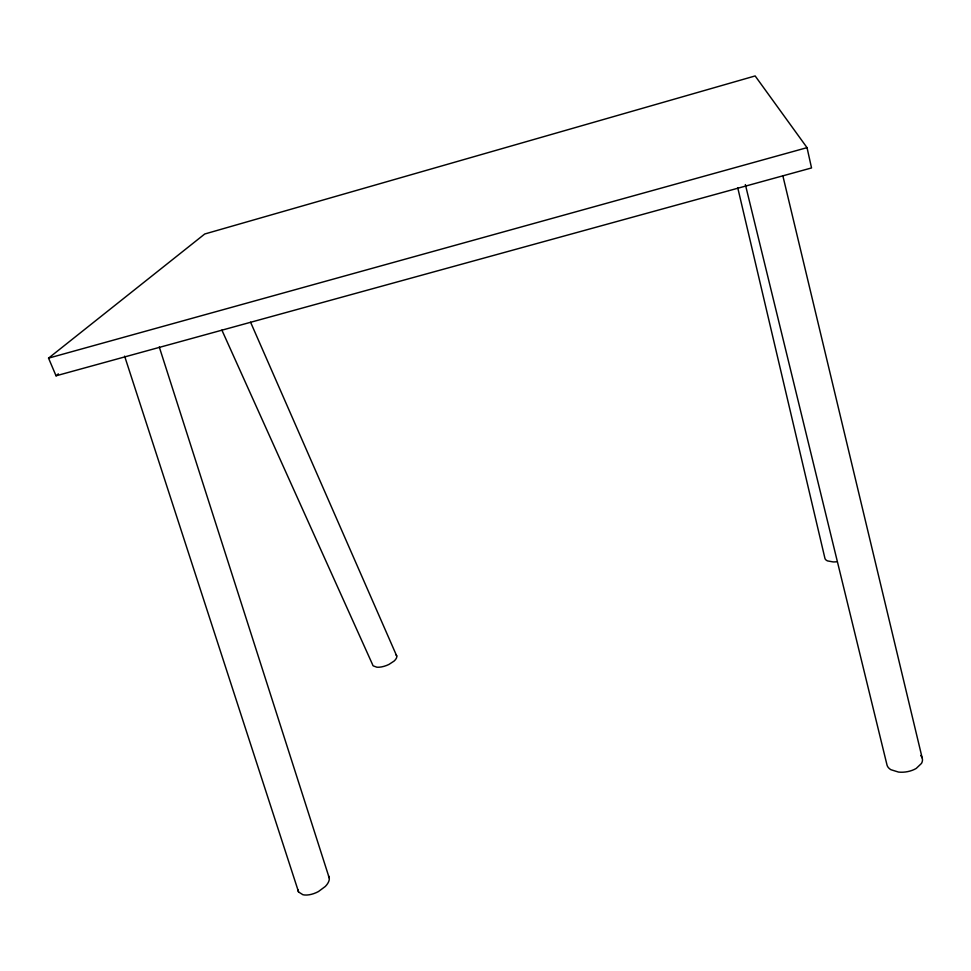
<?xml version="1.0" encoding="UTF-8"?>
<svg xmlns="http://www.w3.org/2000/svg" width="971" height="971" viewBox="0 0 971 971"><rect width="100%" height="100%" fill="white"/><g stroke="black" fill="none" stroke-linecap="round" stroke-linejoin="round"><path stroke-width="1.46" d="M56.039 375.813L811.538 167.947L807.035 147.653L755.147 75.944L204.735 233.999L48.55 358.141L56.039 375.813L58.357 373.871M48.55 358.141L807.035 147.653M124.616 356.139L298.583 891.985L302.94 894.74A16.75 8.703 -26.2 0 0 318.427 891.56L325.309 886.462A17.442 9.055 -26.2 0 0 328.526 875.903M221.898 330.128L372.585 664.625A13.193 5.535 -21 0 0 373.265 665.888L376.894 667.211A12.672 5.316 -21 0 0 388.946 664.431L394.08 661.081A13.193 5.535 -21 0 0 395.998 654.77M250.579 322.214L396.738 656.008M159.28 346.987L329.29 878.112M745.364 184.587L887.057 765.209A18.498 10.45 -8.8 0 0 890.917 769.712L898.503 772.066A17.757 10.038 -8.8 0 0 916.248 768.413L921.503 763.4A18.485 10.45 -8.8 0 0 920.69 755.511M782.857 175.812L922.171 757.938M737.766 187.876L824.949 558.434A14.019 6.081 -11.9 0 0 827.595 560.922L833.13 561.918A13.46 5.838 -11.9 0 0 836.529 561.76M298.583 891.973A17.442 9.055 -26.2 0 1 297.903 889.727"/></g></svg>
